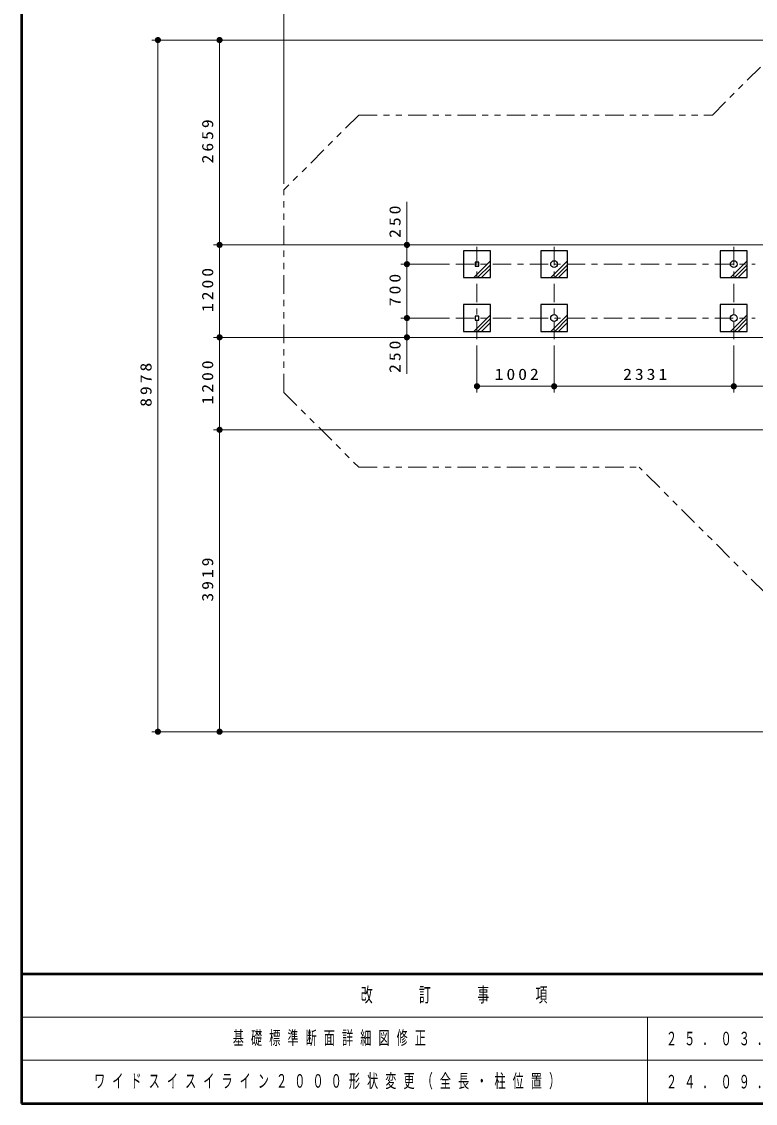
# Model space of a CAD drawing. Units: millimetres on the paper, scale 1:80. Extents: x -385 to 0, y -594 to 267.
# Drawn here: x -385 to -266, y -594 to -418.5 of the extents above; entities that cross this region are included whole.
import ezdxf

# ---------------------------------------------------------------- set-up
doc = ezdxf.new("R2010")
doc.units = ezdxf.units.MM
doc.linetypes.add('USER2', pattern=[6, 3, -1, 1, -1])
doc.linetypes.add('USER3', pattern=[8, 3, -1, 1, -1, 1, -1])
doc.layers.add('LY_1', color=7, linetype='Continuous', lineweight=13)
doc.styles.add('ＭＳ ゴシック', font='')
doc.styles.get('ＭＳ ゴシック').set_extended_font_data('MS Gothic')

# ---------------------------------------------------------------- blocks, each defined once
blk = doc.blocks.new('filled_dot')
at = {"color": 0, "linetype": 'Continuous', "lineweight": -2, "const_width": 1.25}
blk.add_lwpolyline([(-0.625, 0, 1), (0.625, 0, 1)], format="xyb", close=True, dxfattribs=at)

msp = doc.modelspace()

# ---------------------------------------------------------------- linework, layer by layer
at = {"layer": 'LY_1', "lineweight": 50}
for p, q in [((-385, -327), (-385, -594)), ((-385, -573), (0, -573)), ((-385, -594), (0, -594))]:
    msp.add_line(p, q, dxfattribs=at)
at = {"layer": 'LY_1'}
for p, q in [((-342.481, -444.792), (-342.481, -410.478)), ((-353.902, -421.478), (-363.902, -421.478)), ((-362.902, -533.701), (-362.902, -421.478)), ((-239.209, -421.478), (-353.902, -421.478)), ((-352.902, -454.713), (-352.902, -421.478)), ((-322.516, -447.716), (-322.516, -457.838)), ((-254.168, -454.713), (-353.902, -454.713)), ((-352.902, -469.713), (-352.902, -454.713)), ((-315.59, -457.838), (-323.516, -457.838)), ((-322.516, -466.588), (-322.516, -457.838)), ((-308.965, -457.311), (-311.68, -460.026)), ((-308.965, -457.93), (-311.061, -460.026)), ((-296.446, -457.311), (-299.161, -460.026)), ((-296.446, -457.93), (-298.543, -460.026)), ((-267.31, -457.311), (-270.025, -460.026)), ((-267.31, -457.93), (-269.407, -460.026)), ((-308.965, -458.548), (-310.443, -460.026)), ((-296.446, -458.548), (-297.924, -460.026)), ((-267.31, -458.548), (-268.788, -460.026)), ((-315.59, -466.588), (-323.516, -466.588)), ((-322.516, -466.588), (-322.516, -475.63)), ((-308.965, -466.061), (-311.68, -468.776)), ((-308.965, -466.68), (-311.061, -468.776)), ((-296.446, -466.061), (-299.161, -468.776)), ((-296.446, -466.68), (-298.543, -468.776)), ((-267.31, -466.061), (-270.025, -468.776)), ((-267.31, -466.68), (-269.407, -468.776)), ((-308.965, -467.298), (-310.443, -468.776)), ((-296.446, -467.298), (-297.924, -468.776)), ((-267.31, -467.298), (-268.788, -468.776)), ((-254.168, -469.713), (-353.902, -469.713)), ((-352.902, -484.713), (-352.902, -469.713)), ((-311.153, -471.026), (-311.153, -478.652)), ((-298.634, -471.026), (-298.634, -478.652)), ((-269.498, -471.026), (-269.498, -478.652)), ((-298.634, -477.652), (-311.153, -477.652)), ((-269.498, -477.652), (-298.634, -477.652)), ((-248.168, -477.652), (-269.498, -477.652)), ((-254.168, -484.713), (-353.902, -484.713)), ((-352.902, -533.701), (-352.902, -484.713)), ((-353.902, -533.701), (-363.902, -533.701)), ((-242.919, -533.701), (-353.902, -533.701)), ((-385, -580), (-243.5, -580)), ((-283.5, -580), (-283.5, -594)), ((-385, -587), (-243.5, -587))]:
    msp.add_line(p, q, dxfattribs=at)
at = {"layer": 'LY_1', "linetype": 'USER3'}
for p, q in [((-272.968, -433.648), (-264.511, -425.191)), ((-330.337, -433.648), (-342.481, -445.792)), ((-330.337, -433.648), (-272.968, -433.648)), ((-342.481, -478.635), (-342.481, -445.792)), ((-342.481, -478.635), (-330.337, -490.778)), ((-330.337, -490.778), (-284.841, -490.778)), ((-241.919, -533.701), (-284.841, -490.778))]:
    msp.add_line(p, q, dxfattribs=at)
at = {"layer": 'LY_1', "linetype": 'USER2'}
for p, q in [((-311.153, -470.026), (-311.153, -454.401)), ((-298.634, -470.026), (-298.634, -454.401)), ((-269.498, -470.026), (-269.498, -454.401)), ((-314.59, -457.838), (-266.06, -457.838)), ((-314.59, -466.588), (-266.06, -466.588))]:
    msp.add_line(p, q, dxfattribs=at)
at = {"layer": 'LY_1', "lineweight": 25}
for p, q in [((-308.965, -455.651), (-313.34, -455.651)), ((-313.34, -455.651), (-313.34, -460.026)), ((-308.965, -460.026), (-308.965, -455.651)), ((-296.446, -455.651), (-300.821, -455.651)), ((-300.821, -455.651), (-300.821, -460.026)), ((-296.446, -460.026), (-296.446, -455.651)), ((-267.31, -455.651), (-271.685, -455.651)), ((-271.685, -455.651), (-271.685, -460.026)), ((-267.31, -460.026), (-267.31, -455.651)), ((-310.84, -457.526), (-311.465, -457.526)), ((-311.465, -457.526), (-311.465, -458.151)), ((-310.84, -458.151), (-310.84, -457.526)), ((-311.465, -458.151), (-310.84, -458.151)), ((-313.34, -460.026), (-308.965, -460.026)), ((-300.821, -460.026), (-296.446, -460.026)), ((-271.685, -460.026), (-267.31, -460.026)), ((-308.965, -464.401), (-313.34, -464.401)), ((-313.34, -464.401), (-313.34, -468.776)), ((-308.965, -468.776), (-308.965, -464.401)), ((-296.446, -464.401), (-300.821, -464.401)), ((-300.821, -464.401), (-300.821, -468.776)), ((-296.446, -468.776), (-296.446, -464.401)), ((-267.31, -464.401), (-271.685, -464.401)), ((-271.685, -464.401), (-271.685, -468.776)), ((-267.31, -468.776), (-267.31, -464.401)), ((-310.84, -466.276), (-311.465, -466.276)), ((-311.465, -466.276), (-311.465, -466.901)), ((-310.84, -466.901), (-310.84, -466.276)), ((-311.465, -466.901), (-310.84, -466.901)), ((-313.34, -468.776), (-308.965, -468.776)), ((-300.821, -468.776), (-296.446, -468.776)), ((-271.685, -468.776), (-267.31, -468.776))]:
    msp.add_line(p, q, dxfattribs=at)
for centre in [(-298.634, -457.838), (-269.498, -457.838), (-298.634, -466.588), (-269.498, -466.588)]:
    msp.add_circle(centre, 0.557, dxfattribs=at)

# ---------------------------------------------------------------- block references
at = {"layer": 'LY_1', "xscale": 0.4, "yscale": 0.4}
for p, rotation in [((-362.902, -421.478), 270), ((-352.902, -421.478), 270), ((-352.902, -454.713), 270), ((-352.902, -454.713), 90), ((-322.516, -454.713), 270), ((-322.516, -457.838), 270), ((-322.516, -457.838), 90), ((-322.516, -466.588), 270), ((-322.516, -466.588), 90), ((-352.902, -469.713), 270), ((-352.902, -469.713), 90), ((-322.516, -469.713), 90), ((-298.634, -477.652), 180), ((-269.498, -477.652), 180), ((-352.902, -484.713), 270), ((-352.902, -484.713), 90), ((-362.902, -533.701), 90), ((-352.902, -533.701), 90)]:
    msp.add_blockref('filled_dot', p, dxfattribs=dict(at, rotation=rotation))
for p in [(-311.153, -477.652), (-298.634, -477.652), (-269.498, -477.652)]:
    msp.add_blockref('filled_dot', p, dxfattribs=at)

# ---------------------------------------------------------------- texts
at = {"layer": 'LY_1', "char_height": 1.833, "attachment_point": 8, "rotation": 90, "style": 'ＭＳ ゴシック'}
for s, insert in [('\\T1.33;\\W1.15;2659', (-353.902, -437.679)), ('\\T1.33;\\W1.15;250', (-323.516, -450.716)), ('\\T1.33;\\W1.15;1200', (-353.902, -461.792)), ('\\T1.33;\\W1.15;700', (-323.516, -461.797)), ('\\T1.33;\\W1.15;250', (-323.516, -472.63)), ('\\T1.33;\\W1.15;1200', (-353.902, -476.792)), ('\\T1.33;\\W1.15;8978', (-363.902, -477.173)), ('\\T1.33;\\W1.15;3919', (-353.902, -508.779))]:
    msp.add_mtext(s, dxfattribs=dict(at, insert=insert))
at = {"layer": 'LY_1', "style": 'ＭＳ ゴシック'}
for s, insert, char_height, attachment_point in [('\\T1.33;\\W1.15;1002', (-304.472, -476.652), 1.833, 8), ('\\T1.33;\\W1.15;2331', (-283.638, -476.652), 1.833, 8), ('\\T1.64;\\W0.6;改\u3000\u3000訂\u3000\u3000事\u3000\u3000項', (-314.25, -576.5), 2.346, 5), ('\\T1.64;\\W0.6;基礎標準断面詳細図修正', (-350.75, -583.5), 2.199, 4), ('\\T1.64;\\W0.6;２５．０３．１８', (-280.5, -583.5), 2.199, 4), ('\\T1.64;\\W0.6;ワイドスイスイライン２０００形状変更（全長・柱位置）', (-373.25, -590.5), 2.199, 4), ('\\T1.64;\\W0.6;２４．０９．３０', (-280.5, -590.5), 2.199, 4)]:
    msp.add_mtext(s, dxfattribs=dict(at, insert=insert, char_height=char_height, attachment_point=attachment_point))

doc.saveas('drawing.dxf')
